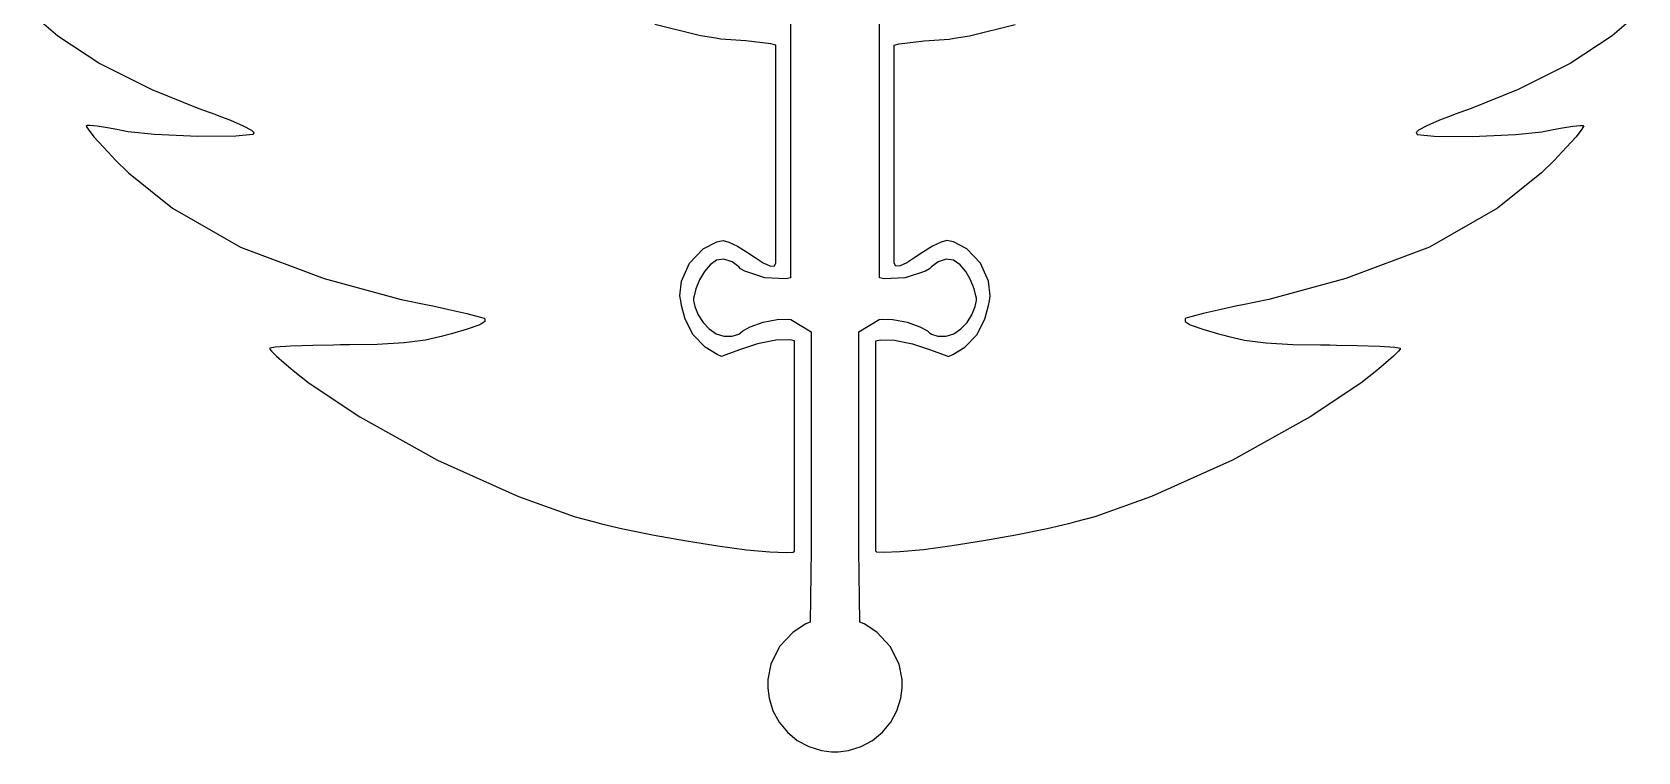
# Model space of a CAD drawing. Extents: x 0 to 111, y 0 to 134.
# Drawn here: x 5 to 106.1, y 0.3 to 45.6 of the extents above; entities that cross this region are included whole.
import ezdxf

# ---------------------------------------------------------------- set-up
doc = ezdxf.new("R2010")
doc.units = 0
doc.layers.get('0').update_dxf_attribs({"linetype": 'CONTINUOUS'})

msp = doc.modelspace()

# ---------------------------------------------------------------- linework, layer by layer
at = {"color": 9}
for p, q in [((52.7773, 128.623), (52.7773, 30.1267)), ((58.3875, 30.1267), (58.3875, 128.623)), ((47.3534, 30.5428), (47.0574, 30.0178)), ((47.7118, 30.9645), (47.3534, 30.5428)), ((48.1252, 31.2388), (47.7118, 30.9645)), ((48.5881, 31.3159), (48.1252, 31.2388)), ((49.0954, 31.1533), (48.5881, 31.3159)), ((49.5198, 30.8295), (49.0954, 31.1533)), ((49.6383, 30.6999), (49.5198, 30.8295)), ((49.8962, 30.5635), (49.6383, 30.6999)), ((51.1609, 30.128), (49.8962, 30.5635)), ((61.2676, 30.5635), (60.0026, 30.128)), ((61.5266, 30.6999), (61.2676, 30.5635)), ((61.6437, 30.8295), (61.5266, 30.6999)), ((62.0681, 31.1533), (61.6437, 30.8295)), ((62.574, 31.3159), (62.0681, 31.1533)), ((63.0357, 31.2388), (62.574, 31.3159)), ((63.4478, 30.9645), (63.0357, 31.2388)), ((63.803, 30.5428), (63.4478, 30.9645)), ((64.0994, 30.0178), (63.803, 30.5428)), ((46.8284, 29.4376), (46.7032, 28.9981)), ((47.0574, 30.0178), (46.8284, 29.4376)), ((52.488, 30.0729), (51.1609, 30.128)), ((52.7773, 30.1267), (52.488, 30.0729)), ((58.6754, 30.0729), (58.3875, 30.1267)), ((60.0026, 30.128), (58.6754, 30.0729)), ((64.3269, 29.4376), (64.0994, 30.0178)), ((64.4507, 28.9981), (64.3269, 29.4376)), ((46.7032, 28.9981), (46.6743, 28.8478)), ((46.6743, 28.8478), (46.6796, 28.7169)), ((46.6796, 28.7169), (46.7639, 28.3242)), ((46.7639, 28.3242), (46.9678, 27.8074)), ((64.1876, 27.8074), (64.3915, 28.3242)), ((64.3915, 28.3242), (64.4744, 28.7169)), ((64.4811, 28.8478), (64.4507, 28.9981)), ((64.4744, 28.7169), (64.4811, 28.8478)), ((46.9678, 27.8074), (47.2694, 27.3279)), ((47.2694, 27.3279), (47.6525, 26.9214)), ((50.2433, 27.0592), (51.048, 27.3527)), ((51.048, 27.3527), (51.9395, 27.5167)), ((51.9395, 27.5167), (52.59, 27.5415)), ((52.59, 27.5415), (52.8038, 27.5167)), ((52.8038, 27.5167), (54.0826, 26.7408)), ((57.0727, 26.7408), (58.3516, 27.5167)), ((58.3516, 27.5167), (58.5639, 27.5415)), ((58.5639, 27.5415), (59.2155, 27.5167)), ((59.2155, 27.5167), (60.1102, 27.3527)), ((60.1102, 27.3527), (60.9191, 27.0592)), ((63.5071, 26.9214), (63.8874, 27.3279)), ((63.8874, 27.3279), (64.1876, 27.8074)), ((47.6525, 26.9214), (48.0977, 26.6196)), ((48.0977, 26.6196), (48.5881, 26.4542)), ((48.5881, 26.4542), (49.1077, 26.4611)), ((49.1077, 26.4611), (49.5184, 26.5975)), ((49.5184, 26.5975), (49.6383, 26.6706)), ((49.6383, 26.6706), (49.7692, 26.7904)), ((49.7692, 26.7904), (50.2433, 27.0592)), ((54.0826, 26.7408), (54.0826, 13.0004)), ((57.0727, 13.0004), (57.0727, 26.7408)), ((60.9191, 27.0592), (61.3943, 26.7904)), ((61.3943, 26.7904), (61.5266, 26.6706)), ((61.5266, 26.6706), (61.6451, 26.5989)), ((61.6451, 26.5989), (62.0557, 26.4611)), ((62.0557, 26.4611), (62.574, 26.4542)), ((62.574, 26.4542), (63.0633, 26.6196)), ((63.0633, 26.6196), (63.5071, 26.9214)), ((54.0826, 13.0004), (54.0219, 8.45841)), ((57.1348, 8.45841), (57.0727, 13.0004)), ((53.7337, 8.34542), (52.9414, 7.83276)), ((54.0219, 8.45841), (53.7337, 8.34542)), ((57.4202, 8.34542), (57.1348, 8.45841)), ((58.2126, 7.83276), (57.4202, 8.34542)), ((52.9414, 7.83276), (52.0926, 6.92877)), ((59.0571, 6.92877), (58.2126, 7.83276)), ((52.0926, 6.92877), (51.5387, 5.80566)), ((59.6085, 5.80566), (59.0571, 6.92877)), ((51.5387, 5.80566), (51.3401, 4.84519)), ((59.8068, 4.84519), (59.6085, 5.80566)), ((51.3401, 4.84519), (51.3401, 4.52409)), ((51.3401, 4.52409), (51.3401, 4.3119)), ((51.3401, 4.3119), (51.4255, 3.67249)), ((59.72, 3.67249), (59.8068, 4.3119)), ((59.8068, 4.52409), (59.8068, 4.84519)), ((59.8068, 4.3119), (59.8068, 4.52409)), ((51.4255, 3.67249), (51.6724, 2.87734)), ((59.4734, 2.87734), (59.72, 3.67249)), ((51.6724, 2.87734), (52.0622, 2.15801)), ((52.0622, 2.15801), (52.5805, 1.531)), ((58.5668, 1.531), (59.0832, 2.15801)), ((59.0832, 2.15801), (59.4734, 2.87734)), ((52.5805, 1.531), (53.2059, 1.01424)), ((53.2059, 1.01424), (53.9253, 0.62425)), ((57.2202, 0.62425), (57.9395, 1.01424)), ((57.9395, 1.01424), (58.5668, 1.531)), ((53.9253, 0.62425), (54.7204, 0.37758)), ((54.7204, 0.37758), (55.36, 0.29077)), ((55.36, 0.29077), (55.5734, 0.29077)), ((55.5734, 0.29077), (55.7858, 0.29077)), ((55.7858, 0.29077), (56.425, 0.37758)), ((56.425, 0.37758), (57.2202, 0.62425))]:
    msp.add_line(p, q, dxfattribs=at)
at = {"color": 169}
for p, q in [((5.04225, 46.761), (6.6518, 45.3831)), ((106.113, 46.7596), (104.502, 45.3831)), ((47.1054, 45.3665), (44.2281, 46.0887)), ((64.05, 45.3665), (66.9272, 46.0887)), ((6.6518, 45.3831), (9.30314, 43.633)), ((48.0797, 45.2176), (47.1054, 45.3665)), ((48.3955, 45.1679), (48.0797, 45.2176)), ((49.9717, 45.0508), (48.3955, 45.1679)), ((51.5345, 44.8649), (49.9717, 45.0508)), ((51.8446, 44.7795), (51.5345, 44.8649)), ((51.8446, 31.1147), (51.8446, 44.7795)), ((59.3108, 44.7795), (59.6194, 44.8649)), ((59.3108, 31.1147), (59.3108, 44.7795)), ((59.6194, 44.8649), (61.1822, 45.0508)), ((61.1822, 45.0508), (62.7599, 45.1679)), ((62.7599, 45.1679), (63.077, 45.2176)), ((63.077, 45.2176), (64.05, 45.3665)), ((104.502, 45.3831), (101.851, 43.633)), ((9.30314, 43.633), (12.5773, 41.9943)), ((101.851, 43.633), (98.5767, 41.9943)), ((12.5773, 41.9943), (15.5333, 40.7885)), ((98.5767, 41.9943), (95.6208, 40.7885)), ((15.5333, 40.7885), (16.5351, 40.4329)), ((16.5351, 40.4329), (16.7859, 40.3447)), ((94.6203, 40.4329), (94.3681, 40.3447)), ((95.6208, 40.7885), (94.6203, 40.4329)), ((8.46254, 39.7097), (8.44875, 39.6956)), ((8.44875, 39.6956), (8.56036, 39.4974)), ((8.48184, 39.7302), (8.46254, 39.7097)), ((8.67198, 39.7344), (8.48184, 39.7302)), ((8.56036, 39.4974), (8.93519, 39.0246)), ((9.13917, 39.6917), (8.67198, 39.7344)), ((9.79096, 39.5912), (9.13917, 39.6917)), ((10.3697, 39.4822), (9.79096, 39.5912)), ((10.5627, 39.4409), (10.3697, 39.4822)), ((11.0932, 39.3291), (10.5627, 39.4409)), ((16.7859, 40.3447), (17.5341, 40.0554)), ((17.5341, 40.0554), (18.3293, 39.7083)), ((18.3293, 39.7083), (18.8406, 39.4324)), ((18.8406, 39.4324), (18.9963, 39.2769)), ((92.3149, 39.4324), (92.159, 39.2783)), ((92.8261, 39.7083), (92.3149, 39.4324)), ((93.6212, 40.0554), (92.8261, 39.7083)), ((94.3681, 40.3447), (93.6212, 40.0554)), ((100.062, 39.3291), (100.593, 39.4409)), ((100.593, 39.4409), (100.784, 39.4822)), ((100.784, 39.4822), (101.363, 39.5912)), ((101.363, 39.5912), (102.016, 39.6917)), ((102.016, 39.6917), (102.483, 39.7344)), ((102.595, 39.4974), (102.22, 39.0246)), ((102.483, 39.7344), (102.674, 39.7302)), ((102.708, 39.697), (102.595, 39.4974)), ((102.674, 39.7302), (102.694, 39.7097)), ((102.694, 39.7097), (102.708, 39.697)), ((8.93519, 39.0246), (9.52775, 38.3603)), ((12.7386, 39.1679), (11.0932, 39.3291)), ((15.4781, 39.0342), (12.7386, 39.1679)), ((17.8649, 39.0592), (15.4781, 39.0342)), ((18.926, 39.164), (17.8649, 39.0592)), ((18.988, 39.2631), (18.926, 39.164)), ((18.9963, 39.2769), (18.988, 39.2631)), ((92.159, 39.2783), (92.1688, 39.2631)), ((92.1688, 39.2631), (92.2295, 39.164)), ((92.2295, 39.164), (93.2903, 39.0592)), ((93.2903, 39.0592), (95.6772, 39.0342)), ((95.6772, 39.0342), (98.4155, 39.1679)), ((98.4155, 39.1679), (100.062, 39.3291)), ((102.22, 39.0246), (101.628, 38.3603)), ((9.52775, 38.3603), (10.0873, 37.7694)), ((10.0873, 37.7694), (10.2774, 37.5765)), ((10.2774, 37.5765), (11.1001, 36.7411)), ((100.879, 37.5765), (100.055, 36.7411)), ((101.068, 37.7694), (100.879, 37.5765)), ((101.628, 38.3603), (101.068, 37.7694)), ((11.1001, 36.7411), (13.8713, 34.5295)), ((100.055, 36.7411), (97.2841, 34.5295)), ((13.8713, 34.5295), (18.1626, 32.0752)), ((97.2841, 34.5295), (92.9929, 32.0752)), ((47.2793, 31.9581), (48.1295, 32.4073)), ((48.1295, 32.4073), (48.4311, 32.4749)), ((48.4311, 32.4749), (48.5468, 32.479)), ((48.5468, 32.479), (48.901, 32.3825)), ((48.901, 32.3825), (49.4386, 32.1262)), ((62.2543, 32.3825), (61.7153, 32.1262)), ((62.6085, 32.479), (62.2543, 32.3825)), ((62.7257, 32.4749), (62.6085, 32.479)), ((63.0259, 32.4073), (62.7257, 32.4749)), ((63.8761, 31.9581), (63.0259, 32.4073)), ((18.1626, 32.0752), (23.4198, 30.0867)), ((46.4164, 31.0651), (47.2793, 31.9581)), ((49.4386, 32.1262), (50.0048, 31.7789)), ((50.0048, 31.7789), (50.5587, 31.4096)), ((50.5587, 31.4096), (51.0604, 31.0885)), ((60.5952, 31.4096), (60.0936, 31.0885)), ((61.1491, 31.7789), (60.5952, 31.4096)), ((61.7153, 32.1262), (61.1491, 31.7789)), ((64.739, 31.0651), (63.8761, 31.9581)), ((92.9929, 32.0752), (87.7341, 30.0867)), ((45.919, 29.9324), (46.4164, 31.0651)), ((51.0604, 31.0885), (51.4685, 30.8846)), ((51.4685, 30.8846), (51.744, 30.8708)), ((51.744, 30.8708), (51.8446, 31.0541)), ((51.8446, 31.0541), (51.8446, 31.1147)), ((59.3108, 31.0541), (59.3108, 31.1147)), ((59.4099, 30.8708), (59.3108, 31.0541)), ((59.6858, 30.8846), (59.4099, 30.8708)), ((60.0936, 31.0885), (59.6858, 30.8846)), ((65.235, 29.9324), (64.739, 31.0651)), ((23.4198, 30.0867), (28.2801, 28.7817)), ((45.817, 28.9939), (45.919, 29.9324)), ((65.3383, 28.9939), (65.235, 29.9324)), ((87.7341, 30.0867), (82.8753, 28.7817)), ((28.2801, 28.7817), (29.9186, 28.4358)), ((29.9186, 28.4358), (30.2562, 28.3656)), ((30.2562, 28.3656), (31.2718, 28.1423)), ((45.8639, 28.6935), (45.817, 28.9939)), ((45.908, 28.4), (45.8639, 28.6935)), ((46.149, 27.5346), (45.908, 28.4)), ((65.0064, 27.5346), (65.2473, 28.4)), ((65.2473, 28.4), (65.2928, 28.6935)), ((65.2928, 28.6935), (65.3383, 28.9939)), ((80.899, 28.3656), (79.8834, 28.1423)), ((81.238, 28.4358), (80.899, 28.3656)), ((82.8753, 28.7817), (81.238, 28.4358)), ((31.2718, 28.1423), (32.4005, 27.8819)), ((32.4005, 27.8819), (33.1859, 27.6834)), ((33.1859, 27.6834), (33.4918, 27.5939)), ((33.547, 27.3871), (33.2176, 27.1749)), ((33.4918, 27.5939), (33.5098, 27.5759)), ((33.5098, 27.5759), (33.5373, 27.5483)), ((33.5373, 27.5483), (33.547, 27.3871)), ((46.6506, 26.5576), (46.149, 27.5346)), ((64.5047, 26.5576), (65.0064, 27.5346)), ((77.6182, 27.5483), (77.6083, 27.3871)), ((77.6083, 27.3871), (77.9378, 27.1749)), ((77.6471, 27.5759), (77.6182, 27.5483)), ((77.6647, 27.5939), (77.6471, 27.5759)), ((77.9695, 27.6834), (77.6647, 27.5939)), ((78.7548, 27.8819), (77.9695, 27.6834)), ((79.8834, 28.1423), (78.7548, 27.8819)), ((30.7799, 26.4349), (29.8083, 26.2227)), ((31.0996, 26.5204), (30.7799, 26.4349)), ((31.4331, 26.6113), (31.0996, 26.5204)), ((32.4321, 26.8993), (31.4331, 26.6113)), ((33.2176, 27.1749), (32.4321, 26.8993)), ((47.4003, 25.7735), (46.6506, 26.5576)), ((63.7551, 25.7735), (64.5047, 26.5576)), ((77.9378, 27.1749), (78.7231, 26.8993)), ((78.7231, 26.8993), (79.7207, 26.6113)), ((79.7207, 26.6113), (80.0559, 26.5204)), ((80.0559, 26.5204), (80.3741, 26.4349)), ((80.3741, 26.4349), (81.3456, 26.2227)), ((20.3495, 25.7693), (19.9981, 25.7101)), ((19.9981, 25.7101), (19.9981, 25.688)), ((19.9981, 25.688), (19.9981, 25.6453)), ((19.9981, 25.6453), (20.1138, 25.5157)), ((20.1138, 25.5157), (20.4322, 25.1974)), ((21.3045, 25.8382), (20.3495, 25.7693)), ((22.7169, 25.8864), (21.3045, 25.8382)), ((24.0109, 25.9071), (22.7169, 25.8864)), ((24.4437, 25.9085), (24.0109, 25.9071)), ((25.021, 25.9112), (24.4437, 25.9085)), ((26.7532, 25.9416), (25.021, 25.9112)), ((28.451, 26.0367), (26.7532, 25.9416)), ((29.8083, 26.2227), (28.451, 26.0367)), ((48.1584, 25.3022), (47.4003, 25.7735)), ((48.4311, 25.1919), (48.1584, 25.3022)), ((48.7165, 25.2843), (48.4311, 25.1919)), ((49.5625, 25.5943), (48.7165, 25.2843)), ((50.6952, 25.9774), (49.5625, 25.5943)), ((51.8432, 26.2158), (50.6952, 25.9774)), ((52.7322, 26.231), (51.8432, 26.2158)), ((53.0186, 26.1786), (52.7322, 26.231)), ((53.0186, 12.9329), (53.0186, 26.1786)), ((58.1381, 26.1786), (58.4232, 26.231)), ((58.1381, 12.9329), (58.1381, 26.1786)), ((58.4232, 26.231), (59.3122, 26.2158)), ((59.3122, 26.2158), (60.4601, 25.9774)), ((60.4601, 25.9774), (61.5929, 25.5943)), ((61.5929, 25.5943), (62.4388, 25.2843)), ((62.4388, 25.2843), (62.7257, 25.1919)), ((62.7257, 25.1919), (62.9969, 25.3022)), ((62.9969, 25.3022), (63.7551, 25.7735)), ((81.3456, 26.2227), (82.7045, 26.0367)), ((82.7045, 26.0367), (84.4021, 25.9416)), ((84.4021, 25.9416), (86.1342, 25.9112)), ((86.1342, 25.9112), (86.7131, 25.9085)), ((86.7131, 25.9085), (87.1442, 25.9071)), ((87.1442, 25.9071), (88.4382, 25.8864)), ((88.4382, 25.8864), (89.8507, 25.8382)), ((89.8507, 25.8382), (90.8057, 25.7693)), ((91.04, 25.5157), (90.7217, 25.1974)), ((90.8057, 25.7693), (91.1571, 25.7087)), ((91.1571, 25.6453), (91.04, 25.5157)), ((91.1571, 25.7087), (91.1571, 25.688)), ((91.1571, 25.688), (91.1571, 25.6453)), ((20.4322, 25.1974), (20.9035, 24.7785)), ((20.9035, 24.7785), (21.3334, 24.4202)), ((21.3334, 24.4202), (21.4795, 24.3031)), ((21.4795, 24.3031), (22.4758, 23.5107)), ((89.6758, 24.3031), (88.6795, 23.5107)), ((89.8204, 24.4189), (89.6758, 24.3031)), ((90.2504, 24.7785), (89.8204, 24.4189)), ((90.7217, 25.1974), (90.2504, 24.7785)), ((22.4758, 23.5107), (25.6701, 21.3872)), ((88.6795, 23.5107), (85.4837, 21.3872)), ((25.6701, 21.3872), (30.5594, 18.6586)), ((85.4837, 21.3872), (80.5946, 18.6586)), ((30.5594, 18.6586), (35.6485, 16.3697)), ((80.5946, 18.6586), (75.5068, 16.3697)), ((35.6485, 16.3697), (39.2204, 15.0881)), ((75.5068, 16.3697), (71.9349, 15.0881)), ((39.2204, 15.0881), (40.44, 14.7684)), ((40.44, 14.7684), (40.8824, 14.6527)), ((40.8824, 14.6527), (42.2204, 14.3426)), ((42.2204, 14.3426), (44.1925, 13.9375)), ((68.9349, 14.3426), (66.9618, 13.9375)), ((70.273, 14.6527), (68.9349, 14.3426)), ((70.7168, 14.7684), (70.273, 14.6527)), ((71.9349, 15.0881), (70.7168, 14.7684)), ((44.1925, 13.9375), (46.2319, 13.5695)), ((46.2319, 13.5695), (48.2106, 13.2581)), ((48.2106, 13.2581), (50.0034, 13.0211)), ((62.9447, 13.2581), (61.1505, 13.0211)), ((64.9235, 13.5695), (62.9447, 13.2581)), ((66.9618, 13.9375), (64.9235, 13.5695)), ((50.0034, 13.0211), (51.4862, 12.8764)), ((51.4862, 12.8764), (52.5336, 12.8405)), ((52.5336, 12.8405), (52.947, 12.8612)), ((52.947, 12.8612), (53.0186, 12.9329)), ((58.2097, 12.8612), (58.1381, 12.9329)), ((58.6218, 12.8405), (58.2097, 12.8612)), ((59.6678, 12.8764), (58.6218, 12.8405)), ((61.1505, 13.0211), (59.6678, 12.8764))]:
    msp.add_line(p, q, dxfattribs=at)

doc.saveas('drawing.dxf')
